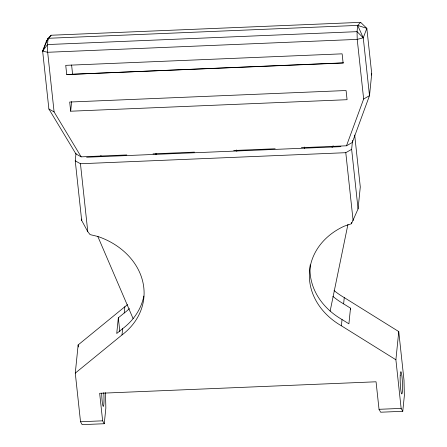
<?xml version="1.0" encoding="UTF-8"?>
<svg xmlns="http://www.w3.org/2000/svg" width="447" height="447" viewBox="0 0 447 447"><rect width="100%" height="100%" fill="white"/><g stroke="black" fill="none" stroke-linecap="round" stroke-linejoin="round"><path stroke-width="0.67" d="M301.384 147.678L346.492 145.795L352.337 142.437L369.501 95.647L371.725 73.721L366.836 28.362L360.634 22.35L51.075 35.24L48.12 38.291L47.488 44.555L47.661 52.277L54.093 111.901L81.153 156.847L126.792 154.947M70.676 111.214L69.687 102.039L346.079 90.529L347.073 99.703L70.676 111.214L71.654 101.586M105.498 392.628L105.85 408.066L104.263 423.728L82.147 424.65L80.521 421.744L75.28 373.122L121.997 334.937A71.224 58.697 5.8 0 0 97.832 236.463L90.093 234.619L87.785 231.697L81.672 220.416L75.247 160.836L76.012 153.299M81.672 220.416L81.812 219.047M75.28 373.122L78.141 344.933L124.858 306.743A71.224 58.697 5.8 0 0 127.54 304.608M129.446 308.603A71.224 58.697 5.8 0 1 124.221 313.006L118.326 317.828L116.734 333.49L122.634 328.668A71.224 58.697 5.8 0 0 143.833 296.076M121.997 334.937L122.634 328.668M124.221 313.006L124.858 306.743M360.634 22.35L357.684 25.401L357.047 31.664L357.22 39.386L363.651 99.01L346.492 145.795M104.263 423.728L102.637 420.823L99.664 393.299L376.056 381.788L379.028 409.312L380.654 412.218L402.764 411.296L401.138 408.39L395.891 359.768L341.391 325.796A71.224 58.697 5.8 0 1 344.19 226.204L351.465 223.729L358.064 208.905L351.638 149.326L352.543 140.386M351.465 223.729L351.605 222.355M341.391 325.796L342.028 319.532A71.224 58.697 5.8 0 1 310.207 264.881M350.649 309.547L350.498 308.156L343.62 303.871L344.257 297.607A71.224 58.697 5.8 0 1 334.038 290.528M358.064 208.905L360.293 186.98L354.683 135.016M350.498 308.156L348.906 323.818L342.028 319.532M395.891 359.768L398.758 331.579L344.257 297.607M402.764 411.296L404.356 395.634L404.004 380.196L398.758 331.579M330.137 311.106L347.95 224.349M371.284 75.046L371.725 73.721M81.153 156.847L75.945 153.947L48.885 109.001L42.644 51.159L46.22 41.716L48.12 38.291L357.684 25.401L366.836 28.362L363.26 37.805L369.501 95.647L363.651 99.01M357.684 25.401L363.26 37.805L357.22 39.386L47.661 52.277L42.644 51.159L48.12 38.291M332.043 147.488L333.16 145.722M42.644 51.159L47.488 44.555L357.047 31.664L363.26 37.805M46.22 41.716L51.075 35.24M75.247 160.836L80.454 163.742L345.788 152.69L351.638 149.326M66.72 74.52L343.112 63.01L342.123 53.836L65.731 65.346L66.72 74.52L343.665 62.843M153.014 153.857L194.473 152.131M233.697 150.494L275.156 148.767M86.617 157.243L340.899 146.655M80.521 421.744L102.637 420.823M379.028 409.312L401.138 408.39M48.885 109.001L54.093 111.901M100.765 155.567L101.692 156.606M97.854 236.53L133.105 318.622M345.788 152.69L353.124 220.656M304.334 147.052L304.485 148.432M236.659 149.935L236.804 151.321M155.975 153.31L156.126 154.696M118.326 317.828L119.824 331.674M71.598 64.994L72.643 74.699M80.454 163.742L87.785 231.697M78.141 344.933L78.365 346.984M343.62 303.871A71.224 58.697 5.8 0 1 332.881 296.355M103.777 392.695A11.119 1.084 87.6 0 1 103.313 406.362A11.119 1.084 87.6 0 1 101.681 393.204M400.21 375.586A11.119 1.084 87.6 0 0 401.585 393.74A11.119 1.084 87.6 0 0 402.205 379.151A11.119 1.084 87.6 0 0 400.21 375.586"/></g></svg>
